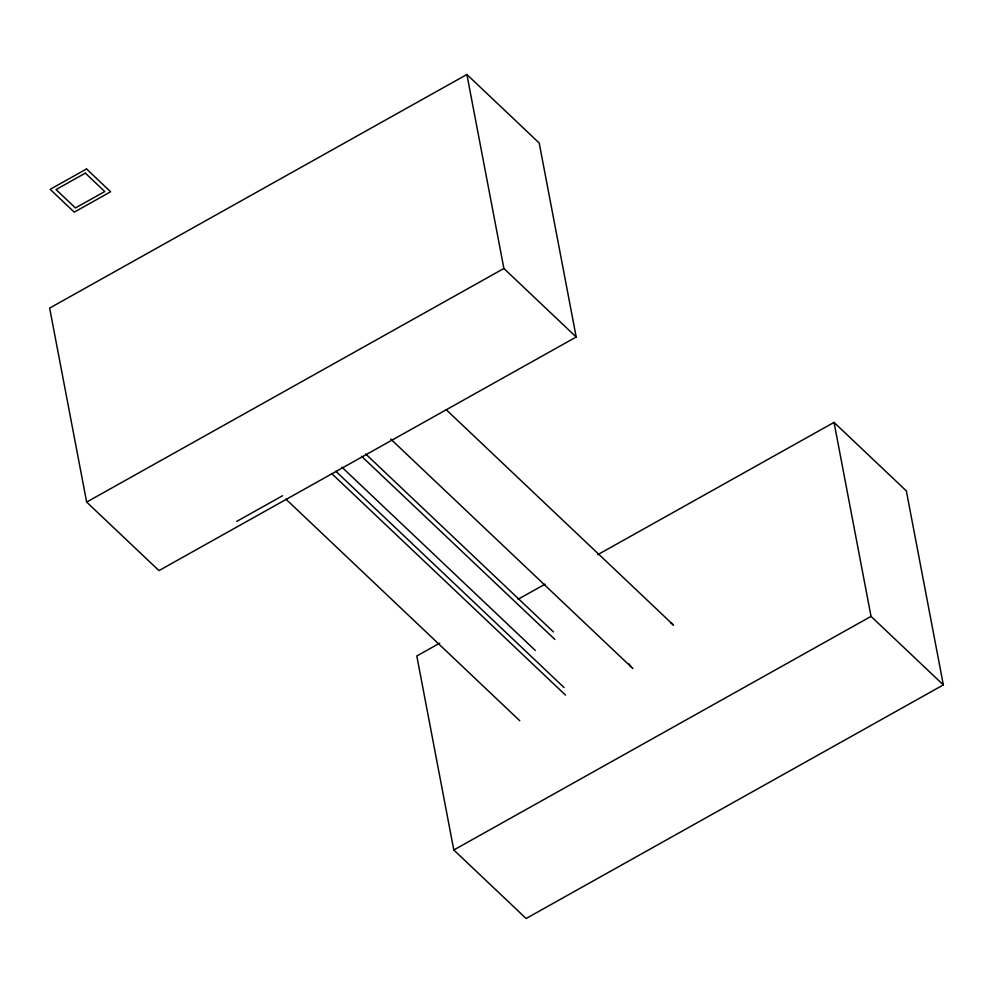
<?xml version="1.0" encoding="UTF-8"?>
<svg xmlns="http://www.w3.org/2000/svg" width="993" height="993" viewBox="0 0 993 993"><rect width="100%" height="100%" fill="white"/><g stroke="black" fill="none" stroke-linecap="round" stroke-linejoin="round"><path stroke-width="1.49" d="M466.884 74.5L49.65 308.091L86.652 502.086L158.967 570.603L576.201 337.012L539.199 143.017L466.884 74.5L503.898 268.482L576.201 337.012M86.652 502.086L503.898 268.482M236.756 521.387L282.521 495.768M439.75 643.141L416.799 655.988L453.801 849.983L526.116 918.5L943.35 684.909L906.348 490.914L834.033 422.397L597.736 554.69M518.061 599.288L545.07 584.169M453.801 849.983L871.035 616.392L834.033 422.397M871.035 616.392L943.35 684.909M446.167 409.675L673.527 625.118A29.765 19.575 -46.5 0 0 670.548 622.76M390.671 439.03L631.523 667.271M365.722 454.024L553.461 631.92M361.551 456.271L554.901 639.48M341.964 467.231L535.314 650.452M335.87 471.303L564.074 687.553M331.687 473.549L565.514 695.112M285.934 499.169L519.761 720.732M632.951 668.574A29.765 19.575 -46.5 0 1 629.264 663.982M86.54 168.971L50.171 189.328L74.252 212.142L110.62 191.773L86.54 168.971M85.348 173.142L56.03 189.564L75.443 207.959L104.761 191.537L85.348 173.142"/></g></svg>
